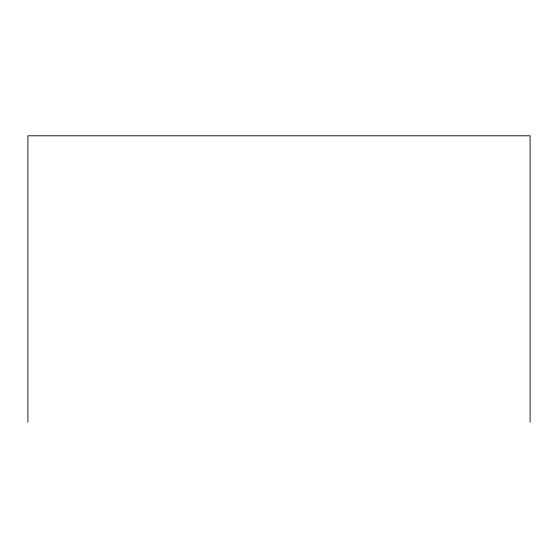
<?xml version="1.0" encoding="UTF-8"?>
<svg xmlns="http://www.w3.org/2000/svg" width="558" height="558" viewBox="0 0 558 558"><rect width="100%" height="100%" fill="white"/><g stroke="black" fill="none" stroke-linecap="round" stroke-linejoin="round"><path stroke-width="0.84" d="M530.1 422.211L530.1 135.789L27.9 135.789L27.9 422.211"/></g></svg>
